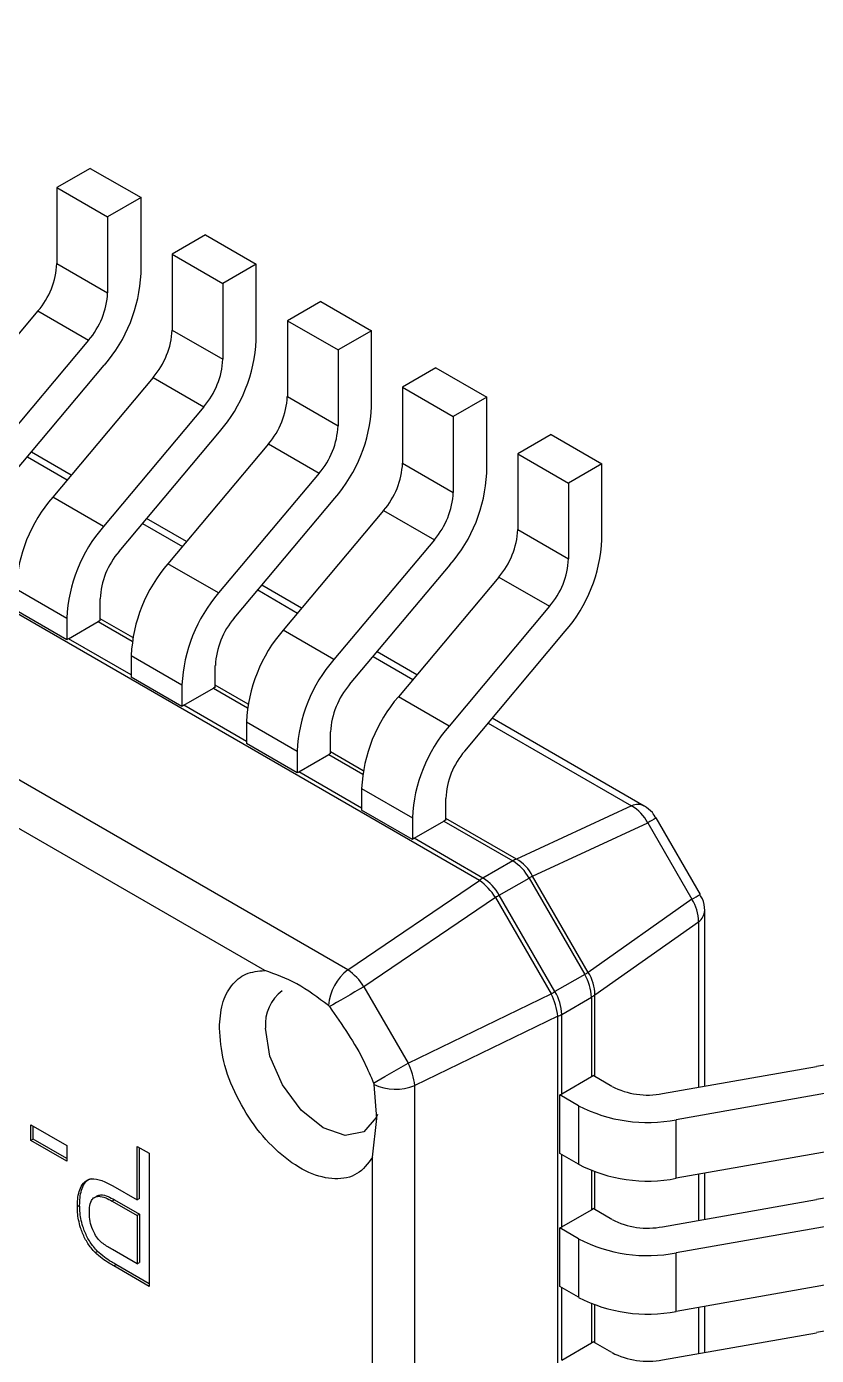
# Model space of a CAD drawing. Header units: millimetres. Extents: x -3 to 395, y 18 to 269.
# Drawn here: x 356.276 to 358.7, y 99.423 to 103.5 of the extents above; entities that cross this region are included whole.
import ezdxf

# ---------------------------------------------------------------- set-up
doc = ezdxf.new("R2010")
doc.units = ezdxf.units.MM

msp = doc.modelspace()

# ---------------------------------------------------------------- linework, layer by layer
at = {"color": 7, "linetype": 'Continuous', "lineweight": 25}
for p, q in [((357.6654, 100.8801), (353.1278, 103.4996)), ((357.2618, 100.6063), (352.7742, 103.1969)), ((357.0067, 100.6041), (352.7146, 103.0819)), ((356.4716, 103.0647), (356.3691, 103.0055)), ((356.4716, 103.0647), (356.6272, 102.9749)), ((356.3691, 103.0055), (356.5247, 102.9157)), ((356.3691, 103.0055), (356.3691, 102.7727)), ((356.6272, 102.9749), (356.5247, 102.9157)), ((356.6272, 102.7421), (356.6272, 102.9749)), ((356.5247, 102.9157), (356.5247, 102.6829)), ((356.8252, 102.8606), (356.7226, 102.8014)), ((356.8252, 102.8606), (356.9807, 102.7708)), ((356.3691, 102.7727), (356.5247, 102.6829)), ((356.7226, 102.8014), (356.8782, 102.7116)), ((356.7226, 102.8014), (356.7226, 102.5686)), ((356.9807, 102.7708), (356.8782, 102.7116)), ((356.9807, 102.538), (356.9807, 102.7708)), ((356.8782, 102.7116), (356.8782, 102.4788)), ((357.1787, 102.6565), (357.0762, 102.5973)), ((357.1787, 102.6565), (357.3343, 102.5667)), ((356.311, 102.6274), (356.0026, 102.26)), ((356.311, 102.6274), (356.4665, 102.5376)), ((356.7226, 102.5686), (356.8782, 102.4788)), ((357.0762, 102.5973), (357.2318, 102.5075)), ((357.0762, 102.5973), (357.0762, 102.3645)), ((357.3343, 102.5667), (357.2318, 102.5075)), ((357.3343, 102.3339), (357.3343, 102.5667)), ((356.4665, 102.5376), (356.1581, 102.1702)), ((357.2318, 102.5075), (357.2318, 102.2747)), ((356.2063, 102.0934), (356.5146, 102.4608)), ((357.5323, 102.4524), (357.4298, 102.3932)), ((357.5323, 102.4524), (357.6878, 102.3626)), ((356.6645, 102.4233), (356.3561, 102.0559)), ((356.6645, 102.4233), (356.8201, 102.3335)), ((357.0762, 102.3645), (357.2318, 102.2747)), ((357.4298, 102.3932), (357.5853, 102.3034)), ((357.4298, 102.3932), (357.4298, 102.1604)), ((357.6878, 102.3626), (357.5853, 102.3034)), ((357.6878, 102.1298), (357.6878, 102.3626)), ((356.8201, 102.3335), (356.5117, 101.9661)), ((357.5853, 102.3034), (357.5853, 102.0706)), ((356.5598, 101.8893), (356.8682, 102.2567)), ((357.8858, 102.2483), (357.7833, 102.1891)), ((357.8858, 102.2483), (358.0414, 102.1585)), ((357.018, 102.2192), (356.7097, 101.8518)), ((357.018, 102.2192), (357.1736, 102.1294)), ((356.413, 102.1237), (356.2908, 102.1942)), ((357.4298, 102.1604), (357.5853, 102.0706)), ((357.7833, 102.1891), (357.9389, 102.0993)), ((357.7833, 102.1891), (357.7833, 101.9563)), ((358.0414, 102.1585), (357.9389, 102.0993)), ((358.0414, 101.9257), (358.0414, 102.1585)), ((357.1736, 102.1294), (356.8652, 101.762)), ((357.9389, 102.0993), (357.9389, 101.8665)), ((356.5117, 101.9661), (356.3561, 102.0559)), ((356.9134, 101.6852), (357.2217, 102.0526)), ((357.3716, 102.0151), (357.0632, 101.6477)), ((357.3716, 102.0151), (357.5272, 101.9252)), ((356.7666, 101.9196), (356.6444, 101.9901)), ((357.7833, 101.9563), (357.9389, 101.8665)), ((357.5272, 101.9252), (357.2188, 101.5579)), ((356.8652, 101.762), (356.7097, 101.8518)), ((357.2669, 101.4811), (357.5753, 101.8485)), ((357.7252, 101.811), (357.4168, 101.4436)), ((357.7252, 101.811), (357.8807, 101.7211)), ((356.2436, 101.7746), (356.3991, 101.6848)), ((357.1201, 101.7155), (356.9979, 101.786)), ((356.5017, 101.6774), (356.5017, 101.744)), ((357.8807, 101.7211), (357.5723, 101.3538)), ((356.3991, 101.6182), (356.2436, 101.708)), ((356.3991, 101.6848), (356.3991, 101.6182)), ((356.4047, 101.6217), (356.4961, 101.6744)), ((357.2188, 101.5579), (357.0632, 101.6477)), ((357.6205, 101.277), (357.9289, 101.6444)), ((356.5971, 101.5705), (356.7527, 101.4807)), ((356.5971, 101.5705), (356.5971, 101.5039)), ((357.4737, 101.5113), (357.3515, 101.5819)), ((356.8552, 101.4733), (356.8552, 101.5399)), ((356.7527, 101.4141), (356.5971, 101.5039)), ((356.7527, 101.4807), (356.7527, 101.4141)), ((356.7583, 101.4176), (356.8496, 101.4703)), ((357.5723, 101.3538), (357.4168, 101.4436)), ((356.9507, 101.3664), (357.1063, 101.2766)), ((356.9507, 101.3664), (356.9507, 101.2998)), ((358.1715, 101.1085), (357.7051, 101.3778)), ((357.2088, 101.2692), (357.2088, 101.3358)), ((357.1063, 101.21), (356.9507, 101.2998)), ((357.1063, 101.2766), (357.1063, 101.21)), ((357.1119, 101.2135), (357.2032, 101.2662)), ((357.3042, 101.1623), (357.4598, 101.0725)), ((357.3042, 101.1623), (357.3042, 101.0957)), ((357.5623, 101.0651), (357.5623, 101.1317)), ((358.1326, 101.109), (357.779, 100.9457)), ((357.4598, 101.0059), (357.3042, 101.0957)), ((357.4598, 101.0725), (357.4598, 101.0059)), ((357.4654, 101.0094), (357.5567, 101.0621)), ((357.5567, 101.0621), (357.7679, 100.9403)), ((357.8284, 100.8935), (358.182, 101.0568)), ((358.182, 101.0568), (358.3173, 100.8224)), ((358.3434, 100.8374), (358.2081, 101.0719)), ((357.6765, 100.8875), (357.4654, 101.0094)), ((357.7679, 100.9403), (357.6765, 100.8875)), ((357.9991, 100.5979), (357.8284, 100.8935)), ((357.2618, 100.6063), (357.6654, 100.8801)), ((357.7265, 100.8347), (357.8179, 100.8875)), ((357.8179, 100.8875), (357.9886, 100.5918)), ((357.7148, 100.828), (357.3112, 100.5542)), ((357.7148, 100.828), (357.8855, 100.5323)), ((357.8972, 100.5391), (357.7265, 100.8347)), ((358.3173, 100.8224), (357.9991, 100.5979)), ((358.3568, 100.2489), (358.3568, 100.7874)), ((358.0195, 100.529), (358.3378, 100.7536)), ((357.9886, 100.5918), (357.8972, 100.5391)), ((357.3112, 100.5542), (357.4466, 100.3197)), ((357.4466, 100.3197), (357.8855, 100.5323)), ((357.918, 100.4694), (358.0093, 100.5221)), ((358.0093, 100.5221), (358.0093, 100.2783)), ((357.9059, 100.4635), (357.467, 100.2509)), ((357.9059, 95.2236), (357.9059, 100.4635)), ((357.918, 100.2256), (357.918, 100.4694)), ((358.2273, 100.2261), (358.6996, 100.3094)), ((357.3512, 100.1496), (357.3422, 100.2543)), ((357.467, 95.0687), (357.467, 100.2509)), ((357.918, 100.2256), (358.0093, 100.2783)), ((358.0723, 100.2484), (358.0147, 100.2817)), ((357.9698, 100.1892), (357.9121, 100.2225)), ((357.9121, 100.0428), (357.9121, 100.2225)), ((358.742, 100.2294), (358.2697, 100.146)), ((357.9698, 100.1892), (357.9698, 100.0095)), ((356.2895, 100.1306), (356.3997, 100.067)), ((356.2895, 100.0829), (356.2895, 100.1306)), ((356.2966, 100.087), (356.2966, 100.1265)), ((357.3376, 100.031), (357.3512, 100.1496)), ((358.2697, 99.9664), (358.2697, 100.146)), ((356.2966, 100.087), (356.2895, 100.0829)), ((356.3997, 100.0193), (356.2895, 100.0829)), ((356.3997, 100.0274), (356.2966, 100.087)), ((356.3997, 100.067), (356.3997, 100.0193)), ((356.6155, 100.0644), (356.6522, 100.0432)), ((356.6155, 99.9), (356.6155, 100.0644)), ((356.6226, 99.9041), (356.6226, 100.0603)), ((356.6522, 100.0432), (356.6522, 99.6349)), ((357.9698, 100.0095), (357.9121, 100.0428)), ((358.742, 100.0497), (358.2697, 99.9664)), ((357.3376, 95.0746), (357.3376, 100.031)), ((358.3568, 99.8407), (358.3568, 99.9818)), ((356.5409, 99.9431), (356.6155, 99.9)), ((356.4318, 99.8804), (356.4389, 99.8845)), ((356.5457, 99.9008), (356.5386, 99.8967)), ((356.5386, 99.8967), (356.6155, 99.8523)), ((356.5457, 99.9008), (356.6226, 99.8564)), ((356.6226, 99.9041), (356.6155, 99.9)), ((358.2273, 99.8178), (358.6996, 99.9012)), ((356.6226, 99.8564), (356.6155, 99.8523)), ((356.6155, 99.8523), (356.6155, 99.7038)), ((356.6226, 99.8564), (356.6226, 99.7079)), ((357.918, 99.8173), (358.0093, 99.87)), ((358.0723, 99.8401), (358.0147, 99.8734)), ((357.9698, 99.7809), (357.9121, 99.8142)), ((357.9121, 99.6346), (357.9121, 99.8142)), ((358.742, 99.8211), (358.2697, 99.7377)), ((357.9698, 99.7809), (357.9698, 99.6013)), ((356.4867, 99.7384), (356.4937, 99.7424)), ((356.6155, 99.7038), (356.5393, 99.7478)), ((358.2697, 99.5581), (358.2697, 99.7377)), ((356.5433, 99.6978), (356.5504, 99.7018)), ((356.6522, 99.6349), (356.5433, 99.6978)), ((356.6522, 99.6431), (356.5504, 99.7018)), ((356.6155, 99.7038), (356.6226, 99.7079)), ((357.9698, 99.6013), (357.9121, 99.6346)), ((358.742, 99.6415), (358.2697, 99.5581)), ((358.3568, 99.4324), (358.3568, 99.5735)), ((358.2273, 99.4095), (358.6996, 99.4929)), ((357.918, 99.409), (358.0093, 99.4618)), ((358.0723, 99.4318), (358.0147, 99.4651))]:
    msp.add_line(p, q, dxfattribs=at)
at = {"color": 8, "linetype": 'Continuous', "lineweight": 25}
for p, q in [((356.2784, 102.1794), (356.4006, 102.1088)), ((356.632, 101.9753), (356.7541, 101.9047)), ((356.9855, 101.7712), (357.1077, 101.7006)), ((356.4961, 101.6744), (356.6003, 101.6143)), ((356.6019, 101.6252), (356.5017, 101.683)), ((356.5971, 101.5107), (356.4047, 101.6217)), ((357.3391, 101.5671), (357.4612, 101.4965)), ((356.8496, 101.4703), (356.9538, 101.4102)), ((356.9555, 101.4211), (356.8552, 101.4789)), ((356.9507, 101.3066), (356.7583, 101.4176)), ((357.6926, 101.363), (358.1326, 101.109)), ((357.2032, 101.2662), (357.3074, 101.2061)), ((357.309, 101.2169), (357.2088, 101.2748)), ((357.3042, 101.1024), (357.1119, 101.2135)), ((357.779, 100.9457), (357.5623, 101.0707)), ((358.3378, 100.7536), (358.3378, 100.2456)), ((358.0195, 100.2788), (358.0195, 100.529)), ((357.918, 99.8173), (357.918, 100.0395)), ((358.0093, 99.9904), (358.0093, 99.87)), ((358.0195, 99.8706), (358.0195, 99.9864)), ((358.3378, 99.9784), (358.3378, 99.8373)), ((357.918, 99.409), (357.918, 99.6312)), ((358.0093, 99.5821), (358.0093, 99.4618)), ((358.0195, 99.4623), (358.0195, 99.5781)), ((358.3378, 99.5701), (358.3378, 99.429))]:
    msp.add_line(p, q, dxfattribs=at)
at = {"color": 7, "linetype": 'Continuous', "lineweight": 25, "flags": 128}
for points in [[(357.3112, 100.5542), (357.2976, 100.5463), (357.2833, 100.5381), (357.2687, 100.5296), (357.2543, 100.5213), (357.2403, 100.5132), (357.2273, 100.5057), (357.2156, 100.499), (357.2055, 100.4931)], [(357.3529, 100.1622), (357.3491, 100.153), (357.3108, 100.1089), (357.2535, 100.0978), (357.1858, 100.1213), (357.1182, 100.1759), (357.0608, 100.2532), (357.0225, 100.3416), (357.009, 100.4275)], [(357.3409, 100.2587), (357.351, 100.2645), (357.3627, 100.2713), (357.3757, 100.2788), (357.3896, 100.2868), (357.4041, 100.2952), (357.4187, 100.3036), (357.433, 100.3119), (357.4466, 100.3197)]]:
    msp.add_lwpolyline(points, dxfattribs=at)
at = {"color": 7, "linetype": 'Continuous', "lineweight": 25}
for centre, radius, start, end in [((356.1302, 102.784), 0.2391, 319.0892, 357.295), ((356.1649, 102.7639), 0.4628, 319.0884, 357.295), ((356.2858, 102.6942), 0.2391, 319.0892, 357.295), ((356.4838, 102.5799), 0.2391, 319.0892, 357.295), ((356.5184, 102.5598), 0.4628, 319.0884, 357.295), ((356.6393, 102.4901), 0.2391, 319.0892, 357.295), ((356.8373, 102.3758), 0.2391, 319.0892, 357.295), ((356.872, 102.3557), 0.4628, 319.0884, 357.295), ((356.9929, 102.286), 0.2391, 319.0892, 357.295), ((357.1909, 102.1717), 0.2391, 319.0892, 357.295), ((357.2255, 102.1516), 0.4628, 319.0884, 357.295), ((356.7059, 101.7528), 0.4628, 139.0884, 177.295), ((357.3465, 102.0819), 0.2391, 319.0892, 357.295), ((356.8615, 101.663), 0.4628, 139.0884, 177.295), ((357.5444, 101.9676), 0.2391, 319.0892, 357.295), ((357.5791, 101.9475), 0.4628, 319.0884, 357.295), ((356.7405, 101.7327), 0.2391, 139.0892, 177.295), ((357.0594, 101.5487), 0.4628, 139.0884, 177.295), ((357.7, 101.8778), 0.2391, 319.0892, 357.295), ((357.215, 101.4589), 0.4628, 139.0884, 177.295), ((356.5427, 101.5935), 0.0934, 116.0527, 119.9421), ((357.0941, 101.5286), 0.2391, 139.0892, 177.295), ((357.413, 101.3446), 0.4628, 139.0884, 177.295), ((356.4575, 101.5307), 0.1052, 120.1226, 123.7169), ((357.5686, 101.2548), 0.4628, 139.0884, 177.295), ((356.8963, 101.3894), 0.0934, 116.0527, 119.9422), ((357.4477, 101.3245), 0.2391, 139.0892, 177.295), ((357.7665, 101.1405), 0.4628, 139.0884, 177.295), ((356.8111, 101.3266), 0.1052, 120.1227, 123.7168), ((357.9221, 101.0507), 0.4628, 139.0884, 177.295), ((357.2498, 101.1853), 0.0934, 116.0527, 119.9421), ((357.8012, 101.1204), 0.2391, 139.0892, 177.2949), ((357.1646, 101.1225), 0.1052, 120.1226, 123.7169), ((358.0737, 101.0037), 0.1206, 26.1361, 60.7649), ((357.6034, 100.9812), 0.0934, 116.0527, 119.9422), ((357.5182, 100.9184), 0.1052, 120.1227, 123.7168), ((357.8095, 100.8687), 0.0828, 111.6095, 120.1785), ((357.6915, 100.8178), 0.1443, 28.859, 58.0412), ((357.7201, 100.8404), 0.1206, 26.1317, 60.7693), ((358.8259, 99.1517), 2.0072, 119.7988, 120.145), ((357.7292, 100.7967), 0.105, 120.1306, 127.4449), ((357.5565, 100.7275), 0.1875, 32.4117, 54.4893), ((357.6002, 100.7651), 0.1443, 28.859, 58.0412), ((359.1896, 98.2891), 2.9361, 119.8876, 120.1524), ((358.2172, 100.7552), 0.1206, 359.2282, 33.8692), ((357.3599, 100.4822), 0.1582, 128.3271, 174.8369), ((357.1529, 100.4536), 0.1876, 32.4165, 54.4845), ((355.5389, 104.8516), 4.9139, 299.9012, 300.0427), ((357.8651, 100.5172), 0.1443, 1.9573, 31.1475), ((357.899, 100.5307), 0.1206, 359.2299, 33.8703), ((357.1378, 100.4381), 0.1293, 126.5666, 184.7327), ((354.9149, 105.6869), 5.9493, 299.95464, 300.08533), ((357.7194, 100.4455), 0.1875, 5.5093, 27.5909), ((357.7738, 100.4644), 0.1443, 1.9573, 31.1475), ((357.9686, 100.5932), 0.0819, 299.7704, 308.4296), ((357.8662, 100.5594), 0.1039, 292.5119, 299.9031), ((357.2804, 100.2329), 0.1875, 5.5071, 27.5903), ((358.7872, 99.8549), 0.4629, 62.7089, 100.9101), ((357.4086, 100.3979), 0.1582, 245.1699, 291.6693), ((357.9659, 100.3537), 0.087, 299.9073, 304.0864), ((358.182, 100.4609), 0.2391, 242.7076, 280.9123), ((357.869, 100.3103), 0.0979, 296.1442, 300.0061), ((358.182, 100.6005), 0.4629, 242.7089, 280.9101), ((358.182, 100.4209), 0.4629, 242.7089, 280.9101), ((358.7872, 99.4466), 0.4629, 62.7089, 100.9101), ((357.9659, 99.9454), 0.087, 299.9073, 304.0864), ((358.182, 100.0526), 0.2391, 242.7076, 280.9123), ((357.869, 99.9021), 0.0979, 296.1442, 300.0061), ((358.182, 100.1922), 0.4629, 242.7089, 280.9101), ((358.182, 100.0126), 0.4629, 242.7089, 280.9101), ((358.7872, 99.0384), 0.4629, 62.7089, 100.9101), ((357.9659, 99.5371), 0.087, 299.9073, 304.0864), ((358.182, 99.6443), 0.2391, 242.7076, 280.9123)]:
    msp.add_arc(centre, radius, start, end, dxfattribs=at)
at = {"color": 8, "linetype": 'Continuous', "lineweight": 25}
for centre, radius, start, end in [((358.1516, 101.0696), 0.0437, 62.7608, 115.7019), ((366.0882, 87.3824), 15.7955, 119.92631, 120.03561), ((354.2808, 107.8495), 8.1039, 299.87444, 300.08748), ((358.3132, 100.7897), 0.0437, 304.2723, 357.0829)]:
    msp.add_arc(centre, radius, start, end, dxfattribs=at)
at = {"color": 7, "linetype": 'Continuous', "lineweight": 25}
for points, knots in [([(358.2067, 101.0711), (358.2035, 101.0772), (358.1954, 101.0927), (358.1806, 101.1022), (358.1716, 101.108)], [0, 0, 0, 0, 0.391616, 1, 1, 1, 1]), ([(358.3567, 100.7875), (358.356, 100.8001), (358.3549, 100.8179), (358.345, 100.8324), (358.3421, 100.8366)], [0, 0, 0, 0, 0.705838, 1, 1, 1, 1]), ([(356.8676, 100.4275), (356.8694, 100.453), (356.873, 100.5043), (356.9029, 100.5601), (356.9466, 100.5983), (356.9867, 100.6022), (357.0067, 100.6041)], [0, 0, 0, 0, 0.249217, 0.499931, 0.749214, 1, 1, 1, 1]), ([(357.2024, 100.4964), (357.1703, 100.5205), (357.1058, 100.5689), (357.0398, 100.5923), (357.0067, 100.6041)], [0, 0, 0, 0, 0.498624, 1, 1, 1, 1]), ([(357.2024, 100.4964), (357.2033, 100.4956), (357.2044, 100.4946), (357.2054, 100.4933), (357.2055, 100.4931)], [0, 0, 0, 0, 0.842493, 1, 1, 1, 1]), ([(357.2055, 100.4931), (357.2443, 100.4375), (357.2965, 100.3627), (357.3318, 100.2799), (357.3409, 100.2587)], [0, 0, 0, 0, 0.744179, 1, 1, 1, 1]), ([(357.3376, 100.031), (357.3232, 100.0118), (357.2943, 99.9733), (357.2234, 99.9599), (357.1429, 99.9782), (357.0586, 100.0338), (356.9801, 100.1154), (356.9184, 100.217), (356.8751, 100.3268), (356.8701, 100.3939), (356.8676, 100.4275)], [0, 0, 0, 0, 0.124845, 0.249984, 0.374695, 0.499979, 0.624699, 0.749978, 0.874842, 1, 1, 1, 1]), ([(357.3409, 100.2587), (357.3413, 100.2574), (357.3419, 100.2559), (357.3421, 100.2545), (357.3422, 100.2543)], [0, 0, 0, 0, 0.841471, 1, 1, 1, 1]), ([(356.4318, 99.8804), (356.4319, 99.8858), (356.4323, 99.9087), (356.4395, 99.9381), (356.4578, 99.9613), (356.4834, 99.9672), (356.5126, 99.9584), (356.5327, 99.9475), (356.5409, 99.9431)], [0, 0, 0, 0, 0.080347, 0.34095, 0.498269, 0.657506, 0.859768, 1, 1, 1, 1]), ([(356.4389, 99.8845), (356.439, 99.8899), (356.4394, 99.9128), (356.447, 99.9414), (356.4615, 99.9632), (356.4728, 99.965), (356.4764, 99.9656)], [0, 0, 0, 0, 0.141049, 0.598535, 0.874707, 1, 1, 1, 1]), ([(356.4921, 99.9123), (356.496, 99.9137), (356.5058, 99.9172), (356.525, 99.9118), (356.5391, 99.9043), (356.5457, 99.9008)], [0, 0, 0, 0, 0.260059, 0.654992, 1, 1, 1, 1]), ([(356.4867, 99.7384), (356.4823, 99.743), (356.4704, 99.7558), (356.4541, 99.7821), (356.4386, 99.8198), (356.4325, 99.8535), (356.432, 99.8742), (356.4318, 99.8804)], [0, 0, 0, 0, 0.120923, 0.329521, 0.546559, 0.864625, 1, 1, 1, 1]), ([(356.4937, 99.7424), (356.4894, 99.7471), (356.4775, 99.7599), (356.4612, 99.7862), (356.4457, 99.8239), (356.4395, 99.8576), (356.4391, 99.8783), (356.4389, 99.8845)], [0, 0, 0, 0, 0.120923, 0.329521, 0.546559, 0.864625, 1, 1, 1, 1]), ([(356.4686, 99.8615), (356.4687, 99.8668), (356.4692, 99.8804), (356.4735, 99.8975), (356.4836, 99.9092), (356.4987, 99.9127), (356.5178, 99.9079), (356.532, 99.9002), (356.5386, 99.8967)], [0, 0, 0, 0, 0.128523, 0.325382, 0.46959, 0.614248, 0.820137, 1, 1, 1, 1]), ([(356.5393, 99.7478), (356.5346, 99.7506), (356.5205, 99.7591), (356.5004, 99.7723), (356.4832, 99.7976), (356.4736, 99.8217), (356.469, 99.844), (356.4687, 99.8567), (356.4686, 99.8615)], [0, 0, 0, 0, 0.128637, 0.387981, 0.525095, 0.70532, 0.888175, 1, 1, 1, 1]), ([(356.5433, 99.6978), (356.5386, 99.7006), (356.5268, 99.7075), (356.5076, 99.7199), (356.4937, 99.7322), (356.4867, 99.7384)], [0, 0, 0, 0, 0.246981, 0.62056, 1, 1, 1, 1]), ([(356.5504, 99.7018), (356.5457, 99.7046), (356.5339, 99.7116), (356.5147, 99.724), (356.5008, 99.7363), (356.4937, 99.7424)], [0, 0, 0, 0, 0.246981, 0.62056, 1, 1, 1, 1])]:
    msp.add_open_spline(points, degree=3, knots=knots, dxfattribs=at)

doc.saveas('drawing.dxf')
